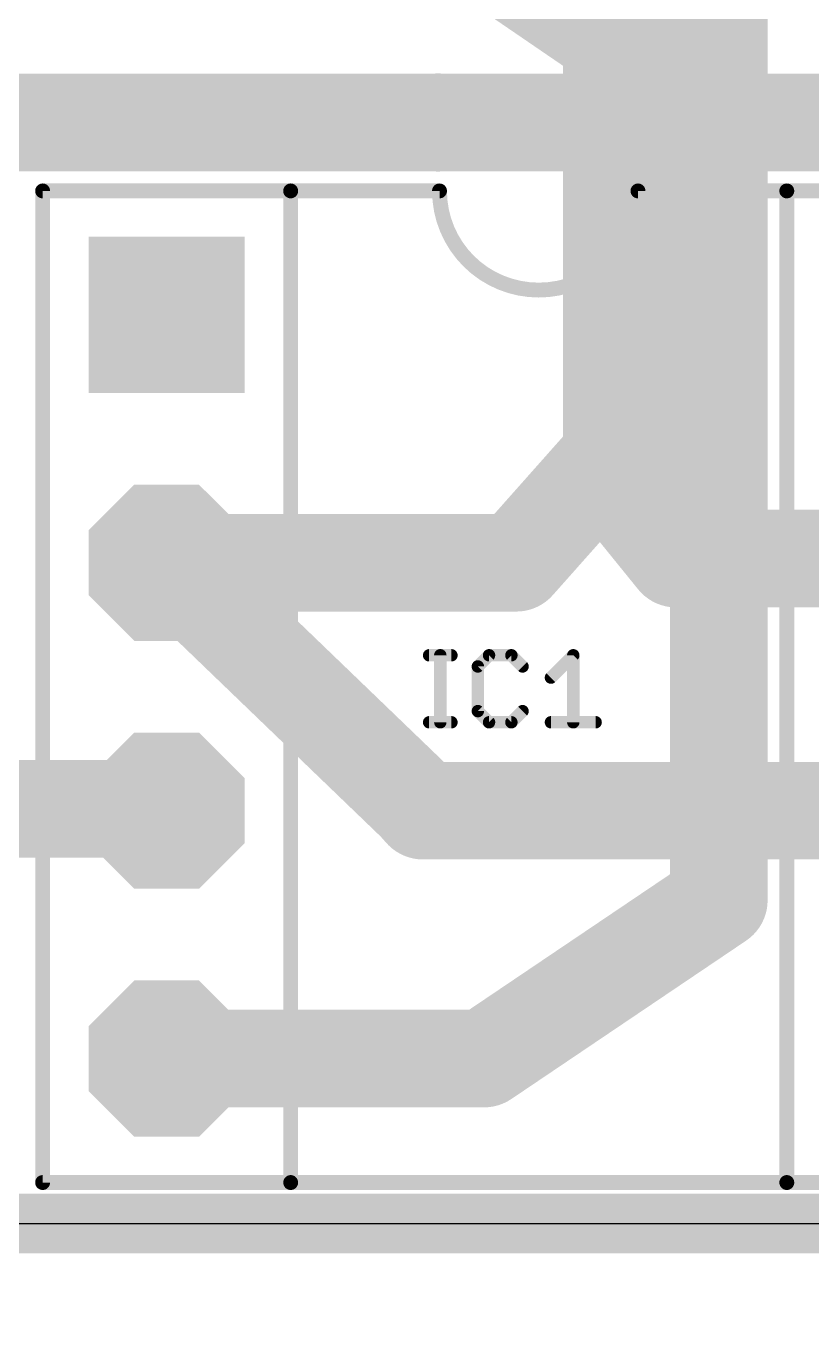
# Model space of a CAD drawing. Header units: inches. Extents: x -5 to 142, y -3 to 122.
# Drawn here: x 50.75 to 58.8, y 33.45 to 46.77 of the extents above; entities that cross this region are included whole.
import ezdxf

# ---------------------------------------------------------------- set-up
doc = ezdxf.new("R2010")
doc.units = ezdxf.units.IN
doc.header["$MEASUREMENT"] = 0
for name, color, linetype in [('1', 22, 'Continuous'), ('15', 22, 'Continuous'), ('16', 175, 'Continuous'), ('17', 82, 'Continuous'), ('18', 82, 'Continuous'), ('2', 175, 'Continuous'), ('20', 7, 'Continuous'), ('21', 253, 'Continuous'), ('25', 253, 'Continuous')]:
    doc.layers.add(name, color=color, linetype=linetype)

# ---------------------------------------------------------------- blocks, each defined once
blk = doc.blocks.new('SQUAREP')
blk.add_solid([(-0.5, -0.5), (0.5, -0.5), (-0.5, 0.5), (0.5, 0.5)])
blk = doc.blocks.new('ROUNDP')
at = {"const_width": 0.5}
blk.add_lwpolyline([(0, -0.25, 1), (0, 0.25, 1), (0, -0.25)], format="xyb", dxfattribs=at)
blk = doc.blocks.new('OCTAGONP')
at = {"const_width": 0.5}
blk.add_lwpolyline([(-0.25, -0.1036), (-0.25, 0.1036), (-0.1036, 0.25), (0.1036, 0.25), (0.25, 0.1036), (0.25, -0.1036), (0.1036, -0.25), (-0.1036, -0.25), (-0.25, -0.1036), (-0.25, 0.1036)], dxfattribs=at)
blk = doc.blocks.new('ROUNDV')
at = {"const_width": 0.5}
blk.add_lwpolyline([(0, -0.25, 1), (0, 0.25, 1), (0, -0.25)], format="xyb", dxfattribs=at)

msp = doc.modelspace()

# ---------------------------------------------------------------- linework, layer by layer
msp.add_lwpolyline([(137, 106.5), (128, 106.5), (128, 85.5), (109.5, 85.5), (109.5, 80.5), (2, 80.5), (2, 34.5), (127, 34.5), (127, 9.5), (137, 9.5), (137, 34.5), (137, 80.5), (137, 85.5)], close=True)
at = {"layer": '1'}
for points, const_width in [([(56.75, 46.625), (55.5625, 47.4375)], 1), ([(56.75, 42.375), (56.75, 46.625)], 1), ([(55.77, 41.27), (56.75, 42.375)], 1), ([(55.77, 41.27), (52.19, 41.27)], 1), ([(49.6875, 38.75), (52.17, 38.75)], 1), ([(52.17, 38.75), (52.19, 38.73)], 1), ([(127, 34.5), (2, 34.5)], 0.4064)]:
    msp.add_lwpolyline(points, dxfattribs=dict(at, const_width=const_width))
at = {"layer": '1', "const_width": 0.5}
for points in [[(57, 46.625, 1), (56.5, 46.625)], [(56.6088, 46.4187, 1), (56.8912, 46.8313)], [(56.937, 42.2091, 1), (56.563, 42.5409)], [(56.5, 42.375, 1), (57, 42.375)], [(52.19, 41.52, 1), (52.19, 41.02)], [(55.77, 41.02, 1), (55.77, 41.52)], [(55.583, 41.4359, 1), (55.957, 41.1041)], [(52.3468, 38.9268, 1), (51.9932, 38.5732)], [(52.17, 38.5, 1), (52.17, 39)], [(52.0132, 38.5532, 1), (52.3668, 38.9068)]]:
    msp.add_lwpolyline(points, format="xyb", dxfattribs=at)
at = {"layer": '15'}
for points, const_width in [([(57.8438, 37.8125), (57.8438, 50.0625)], 1), ([(55.44, 36.19), (57.8438, 37.8125)], 1), ([(52.19, 36.19), (55.44, 36.19)], 1), ([(2, 34.5), (127, 34.5)], 0.6096)]:
    msp.add_lwpolyline(points, dxfattribs=dict(at, const_width=const_width))
at = {"layer": '15', "const_width": 0.5}
for points in [[(57.9836, 37.6053, 1), (57.7039, 38.0197)], [(57.5938, 37.8125, 1), (58.0938, 37.8125)], [(52.19, 36.44, 1), (52.19, 35.94)], [(55.3001, 36.3972, 1), (55.5799, 35.9828)], [(55.44, 35.94, 1), (55.44, 36.44)]]:
    msp.add_lwpolyline(points, format="xyb", dxfattribs=at)
at = {"layer": '16'}
for points, const_width in [([(56.875, 41.9688), (56.875, 47.8438)], 1), ([(48.3125, 45.7812), (54.9688, 45.7812)], 1), ([(57.4062, 41.3125), (56.875, 41.9688)], 1), ([(54.7413, 38.8125), (52.19, 41.27)], 1), ([(59.7675, 41.3125), (57.4062, 41.3125)], 1), ([(54.815, 38.73), (54.7413, 38.8125)], 1), ([(59.81, 38.73), (54.815, 38.73)], 1), ([(127, 34.5), (2, 34.5)], 0.4064)]:
    msp.add_lwpolyline(points, dxfattribs=dict(at, const_width=const_width))
at = {"layer": '16', "const_width": 0.5}
for points in [[(54.9688, 45.5312, 1), (54.9688, 46.0312)], [(57.0693, 42.126, 1), (56.6807, 41.8115)], [(56.625, 41.9688, 1), (57.125, 41.9688)], [(52.3634, 41.4501, 1), (52.0166, 41.0899)], [(57.4062, 41.5625, 1), (57.4062, 41.0625)], [(57.2119, 41.1552, 1), (57.6006, 41.4698)], [(54.9276, 38.9791, 1), (54.5549, 38.6459)], [(54.815, 38.98, 1), (54.815, 38.48)], [(54.5678, 38.6324, 1), (54.9147, 38.9926)], [(54.6286, 38.5634, 1), (55.0014, 38.8966)]]:
    msp.add_lwpolyline(points, format="xyb", dxfattribs=at)
at = {"layer": '2'}
for points, const_width in [([(54.9688, 45.7812), (59.375, 45.7812)], 1), ([(127, 34.5), (2, 34.5)], 0.6096)]:
    msp.add_lwpolyline(points, dxfattribs=dict(at, const_width=const_width))
at = {"layer": '2', "const_width": 0.5}
msp.add_lwpolyline([(54.9688, 46.0312, 1), (54.9688, 45.5312)], format="xyb", dxfattribs=at)
at = {"layer": '20'}
msp.add_line((2, 34.5), (127, 34.5), dxfattribs=at)
at = {"layer": '21', "const_width": 0.1524}
for points in [[(50.92, 45.08), (50.92, 34.92)], [(50.92, 45.08), (53.46, 45.08)], [(53.46, 45.08), (53.46, 34.92)], [(53.46, 45.08), (54.984, 45.08)], [(58.54, 45.08), (57.016, 45.08)], [(61.08, 45.08), (58.54, 45.08)], [(58.54, 45.08), (58.54, 34.92)], [(53.46, 34.92), (50.92, 34.92)], [(58.54, 34.92), (53.46, 34.92)], [(61.08, 34.92), (58.54, 34.92)]]:
    msp.add_lwpolyline(points, dxfattribs=at)
at = {"layer": '21'}
for points, const_width in [([(50.9581, 45.08, 1), (50.8819, 45.08)], 0.0762), ([(50.92, 45.1181, 1), (50.92, 45.0419)], 0.0762), ([(53.4981, 45.08, 1), (53.4219, 45.08)], 0.0762), ([(53.46, 45.1181, 1), (53.46, 45.0419)], 0.0762), ([(53.46, 45.0419, 1), (53.46, 45.1181)], 0.0762), ([(54.984, 45.08, 1), (57.016, 45.08)], 0.1524), ([(55.0221, 45.08, 1), (54.9459, 45.08)], 0.0762), ([(54.984, 45.0419, 1), (54.984, 45.1181)], 0.0762), ([(57.0541, 45.08, 1), (56.9779, 45.08)], 0.0762), ([(57.016, 45.1181, 1), (57.016, 45.0419)], 0.0762), ([(58.54, 45.1181, 1), (58.54, 45.0419)], 0.0762), ([(58.5781, 45.08, 1), (58.5019, 45.08)], 0.0762), ([(58.54, 45.0419, 1), (58.54, 45.1181)], 0.0762), ([(50.92, 34.9581, 1), (50.92, 34.8819)], 0.0762), ([(50.8819, 34.92, 1), (50.9581, 34.92)], 0.0762), ([(53.46, 34.9581, 1), (53.46, 34.8819)], 0.0762), ([(53.4219, 34.92, 1), (53.4981, 34.92)], 0.0762), ([(53.46, 34.8819, 1), (53.46, 34.9581)], 0.0762), ([(58.54, 34.9581, 1), (58.54, 34.8819)], 0.0762), ([(58.5019, 34.92, 1), (58.5781, 34.92)], 0.0762), ([(58.54, 34.8819, 1), (58.54, 34.9581)], 0.0762)]:
    msp.add_lwpolyline(points, format="xyb", dxfattribs=dict(at, const_width=const_width))
at = {"layer": '25', "const_width": 0.127}
for points in [[(54.8777, 40.3221), (55.1065, 40.3221)], [(54.9921, 39.6357), (54.9921, 40.3221)], [(55.4911, 40.3221), (55.3767, 40.2077)], [(55.7199, 40.3221), (55.4911, 40.3221)], [(55.8343, 40.2077), (55.7199, 40.3221)], [(56.1251, 40.0933), (56.3539, 40.3221)], [(56.3539, 40.3221), (56.3539, 39.6357)], [(55.3767, 40.2077), (55.3767, 39.7501)], [(54.8777, 39.6357), (55.1065, 39.6357)], [(55.3767, 39.7501), (55.4911, 39.6357)], [(55.4911, 39.6357), (55.7199, 39.6357)], [(55.7199, 39.6357), (55.8343, 39.7501)], [(56.1251, 39.6357), (56.5827, 39.6357)]]:
    msp.add_lwpolyline(points, dxfattribs=at)
at = {"layer": '25', "const_width": 0.0635}
for points in [[(54.8777, 40.3538, 1), (54.8777, 40.2903)], [(55.0239, 40.3221, 1), (54.9604, 40.3221)], [(55.1065, 40.2903, 1), (55.1065, 40.3538)], [(55.4911, 40.3538, 1), (55.4911, 40.2903)], [(55.5135, 40.2996, 1), (55.4686, 40.3445)], [(55.7423, 40.3445, 1), (55.6974, 40.2996)], [(55.7199, 40.2903, 1), (55.7199, 40.3538)], [(56.3856, 40.3221, 1), (56.3221, 40.3221)], [(56.3763, 40.2996, 1), (56.3314, 40.3445)], [(55.4084, 40.2077, 1), (55.3449, 40.2077)], [(55.3542, 40.2301, 1), (55.3991, 40.1852)], [(55.8118, 40.1852, 1), (55.8567, 40.2301)], [(56.1026, 40.1157, 1), (56.1475, 40.0708)], [(54.8777, 39.6674, 1), (54.8777, 39.604)], [(55.1065, 39.604, 1), (55.1065, 39.6674)], [(55.3449, 39.7501, 1), (55.4084, 39.7501)], [(55.3991, 39.7725, 1), (55.3542, 39.7276)], [(55.4911, 39.6674, 1), (55.4911, 39.604)], [(55.7199, 39.604, 1), (55.7199, 39.6674)], [(55.8567, 39.7276, 1), (55.8118, 39.7725)], [(56.1251, 39.6674, 1), (56.1251, 39.604)], [(56.5827, 39.604, 1), (56.5827, 39.6674)], [(54.9604, 39.6357, 1), (55.0239, 39.6357)], [(55.4686, 39.6132, 1), (55.5135, 39.6582)], [(55.6974, 39.6582, 1), (55.7423, 39.6132)], [(56.3221, 39.6357, 1), (56.3856, 39.6357)]]:
    msp.add_lwpolyline(points, format="xyb", dxfattribs=at)

# ---------------------------------------------------------------- block references
at = {"layer": '17', "rotation": 270}
for name, p, xscale, yscale in [('SQUAREP', (52.19, 43.81), 1.6002, 1.6002), ('SQUAREP', (52.19, 43.81), 1.6002, 1.6002), ('ROUNDP', (52.19, 43.81), 1.2192, 1.2192), ('ROUNDP', (52.19, 43.81), 1.2192, 1.2192), ('OCTAGONP', (52.19, 41.27), 1.6002, 1.6002), ('OCTAGONP', (52.19, 41.27), 1.6002, 1.6002), ('ROUNDP', (52.19, 41.27), 1.2192, 1.2192), ('ROUNDP', (52.19, 41.27), 1.2192, 1.2192), ('OCTAGONP', (52.19, 38.73), 1.6002, 1.6002), ('OCTAGONP', (52.19, 38.73), 1.6002, 1.6002), ('ROUNDP', (52.19, 38.73), 1.2192, 1.2192), ('ROUNDP', (52.19, 38.73), 1.2192, 1.2192), ('OCTAGONP', (52.19, 36.19), 1.6002, 1.6002), ('OCTAGONP', (52.19, 36.19), 1.6002, 1.6002), ('ROUNDP', (52.19, 36.19), 1.2192, 1.2192), ('ROUNDP', (52.19, 36.19), 1.2192, 1.2192)]:
    msp.add_blockref(name, p, dxfattribs=dict(at, xscale=xscale, yscale=yscale))
at = {"layer": '18'}
for xscale, yscale in [(1.0064, 1.0064), (1.0064, 1.0064), (0.9048, 0.9048), (0.9048, 0.9048)]:
    msp.add_blockref('ROUNDV', (54.9688, 45.7812), dxfattribs=dict(at, xscale=xscale, yscale=yscale))

doc.saveas('drawing.dxf')
